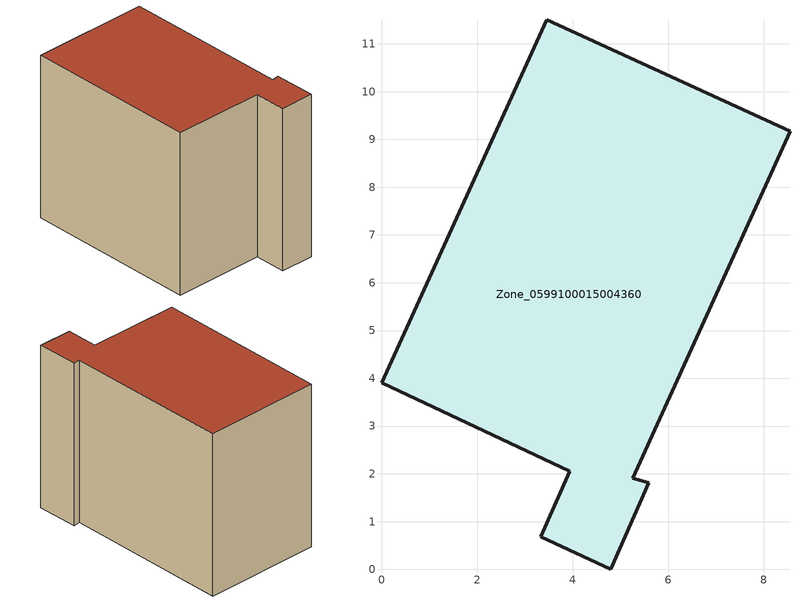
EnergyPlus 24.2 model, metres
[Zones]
Zone_0599100015004360
 floor ground (C_G): 5.26,1.91 5.59,1.81 4.8,0 3.33,0.69 3.94,2.06 0,3.91 3.46,11.51 8.55,9.17 z0.8
 wall outside (C_F): 8.55,9.17 3.46,11.51 0,3.91 3.94,2.06 3.33,0.69 4.8,0 5.59,1.81 5.26,1.91 8.55,9.17 z0.8:8.69
 roof outside (C_R): 5.26,1.91 8.55,9.17 3.46,11.51 0,3.91 3.94,2.06 3.33,0.69 4.8,0 5.59,1.81 z8.69
[BUILDING]
Pand.0599100015004360: North Axis=0; Terrain=City; Loads Convergence Tolerance Value=0.04; Temperature Convergence Tolerance Value=0.4; Solar Distribution=FullExterior; Maximum Number of Warmup Days=25; Minimum Number of Warmup Days=1
[Site:Location]
Rotterdam.The.Hague.AP_ZH_NLD Design_Conditions: Latitude=51.96; Longitude=4.45; Time Zone=1; Elevation=-4.5
[SITE:GROUNDTEMPERATURE:BUILDINGSURFACE]
18, 18, 18, 18, 18, 18, 18, 18, 18, 18, 18, 18
[MATERIAL] Thermal Absorptance=0.9; Solar Absorptance=0.7; Visible Absorptance=0.7
Name | Roughness | Thickness | Conductivity | Density | Specific Heat
G.TC.1965-1974 | MediumSmooth | 0.15 | 0.882353 | 540 | 1210
F.TC.1965-1974 | Rough | 0.3 | 0.697674 | 1920 | 840
R.TC.1965-1974 | MediumRough | 0.2 | 0.232558 | 1500 | 1000
[CONSTRUCTION]
C_G: G.TC.1965-1974
C_F: F.TC.1965-1974
C_R: R.TC.1965-1974
[ZONE]
Zone_0599100015004360: Type=1; Multiplier=1; Ceiling Height=Autocalculate; Volume=Autocalculate; Floor Area=autocalculate; Part of Total Floor Area=Yes
[ZONEINFILTRATION:DESIGNFLOWRATE]
Infil_Zone_0599100015004360: Zone or ZoneList or Space or SpaceList=Zone_0599100015004360; Schedule=AlwaysOn; Design Flow Rate Calculation Method=Flow/Area; Flow Rate per Floor Area=0.003; Constant Term Coefficient=1; Temperature Term Coefficient=0; Velocity Term Coefficient=0; Velocity Squared Term Coefficient=0
[HVACTEMPLATE:ZONE:IDEALLOADSAIRSYSTEM]
Zone_0599100015004360: Maximum Heating Supply Air Temperature=50; Minimum Cooling Supply Air Temperature=13; Maximum Heating Supply Air Humidity Ratio=0.0156; Minimum Cooling Supply Air Humidity Ratio=0.0077; Heating Limit=NoLimit; Cooling Limit=NoLimit; Dehumidification Control Type=ConstantSensibleHeatRatio; Cooling Sensible Heat Ratio=0.7; Dehumidification Setpoint=60; Humidification Control Type=None; Humidification Setpoint=30; Outdoor Air Method=None; Outdoor Air Flow Rate per Person=0.00944; Outdoor Air Flow Rate per Zone Floor Area=0; Outdoor Air Flow Rate per Zone=0; Demand Controlled Ventilation Type=None; Outdoor Air Economizer Type=NoEconomizer; Heat Recovery Type=None; Sensible Heat Recovery Effectiveness=0.7; Latent Heat Recovery Effectiveness=0.65
[ZONECONTROL:THERMOSTAT]
ThermostatControl_Zone_0599100015004360: Zone or ZoneList=Zone_0599100015004360; Control Type Schedule=DualSetpointControlType; Control 1=Thermostat_Zone_0599100015004360; Temperature Difference Between Cutout And Setpoint=0
[THERMOSTATSETPOINT:DUALSETPOINT]
Thermostat_Zone_0599100015004360: Heating Setpoint Temperature Schedule=HeatingSetpoint_Zone_0599100015004360; Cooling Setpoint Temperature Schedule=CoolingSetpoint_Zone_0599100015004360
[SCHEDULE:COMPACT]
HeatingSetpoint_Zone_0599100015004360: Through: 12/31, For: AllDays, Until: 24:00, 21
CoolingSetpoint_Zone_0599100015004360: Through: 12/31, For: AllDays, Until: 24:00, 24
DualSetpointControlType: Through: 12/31, For: AllDays, Until: 24:00, 4
AlwaysOn: Through: 12/31, For: AllDays, Until: 24:00, 1
